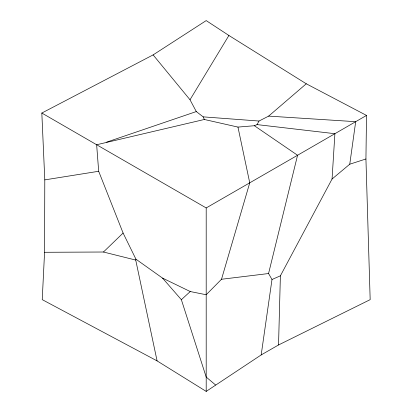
<?xml version="1.0" encoding="UTF-8"?>
<svg xmlns="http://www.w3.org/2000/svg" width="412" height="412" viewBox="0 0 412 412"><rect width="100%" height="100%" fill="white"/><g stroke="black" fill="none" stroke-linecap="round" stroke-linejoin="round"><path stroke-width="0.62" d="M44.568 252.288L44.795 179.879L41.828 113.043L153.115 54.899L206.196 20.6L228.907 35.473L306.271 83.78L366.51 115.427L365.933 158.986L370.172 299.648L278.538 344.968L261.182 354.933L206.196 391.4L157.09 360.897L42.23 299.642L44.568 252.288L103.453 252.015L135.723 260.065L157.09 360.897M278.538 344.968L280.387 275.829L332.062 179.014L349.762 164.203L365.933 158.986M332.062 179.014L334.899 133.699L257.037 124.599L254.379 125.727L237.961 127.087L204.321 119.48L96.645 144.746L41.828 113.043M349.762 164.203L355.685 121.684L366.51 115.427M261.182 354.933L271.992 279.506L268.562 273.537L297.567 155.257L355.685 121.684L268.645 116.112L259.03 121.035L203.178 116.859L196.297 111.57L190.014 99.766L153.115 54.899M135.723 260.065L135.929 259.179L123.1 233.043L98.679 171.279L96.645 144.746L206.196 207.936L297.567 155.257L254.379 125.727M135.929 259.179L162.539 278.105L190.251 291.542L206.196 294.75L221.507 279.259L249.744 182.84L237.961 127.087M257.037 124.599L259.03 121.035M190.014 99.766L228.907 35.473M103.453 252.015L123.1 233.043M215.584 384.973L206.196 377.057L181.362 299.684L190.251 291.542M268.645 116.112L306.271 83.78M271.992 279.506L280.387 275.829M106.626 142.145L196.297 111.57M44.795 179.879L98.679 171.279M221.507 279.259L268.562 273.537M162.539 278.105L181.362 299.684M203.178 116.859L204.321 119.48M206.196 207.936L206.196 391.4"/></g></svg>
